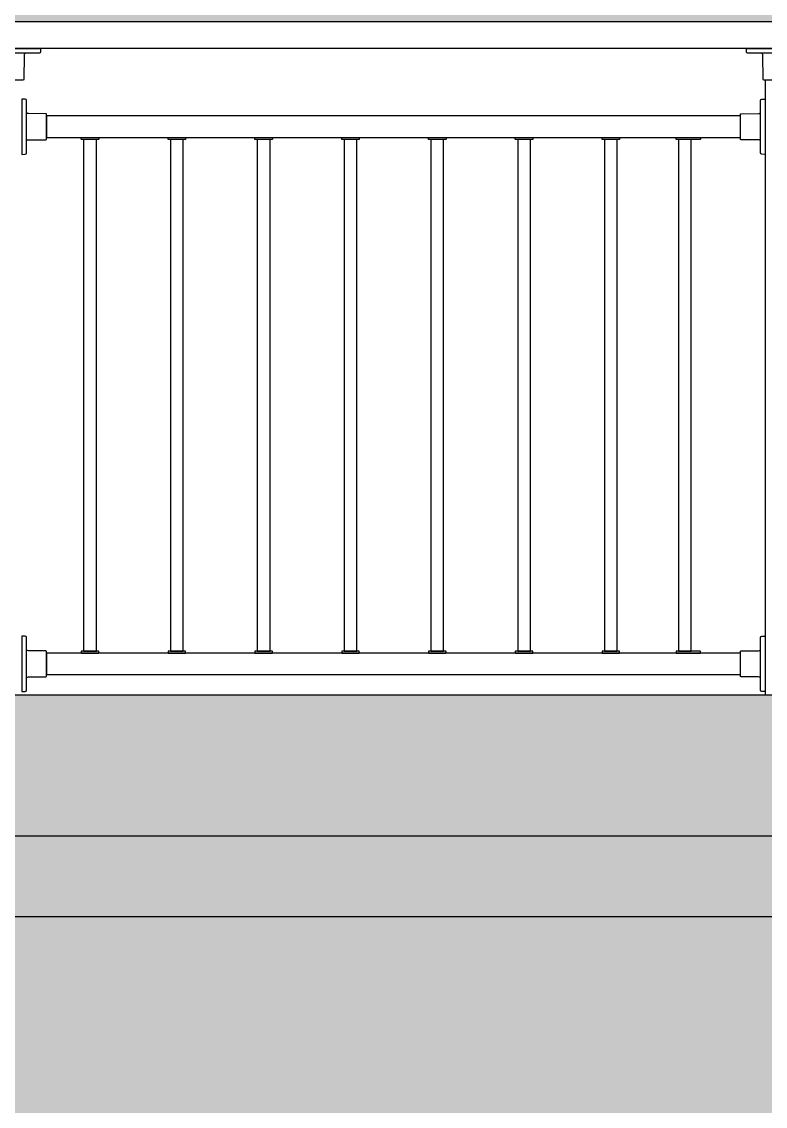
# Model space of a CAD drawing. Extents: x -12446 to 284554, y -295110 to 165007.
# Drawn here: x 18123 to 19228, y -252976 to -251364 of the extents above; entities that cross this region are included whole.
import ezdxf

# ---------------------------------------------------------------- set-up
doc = ezdxf.new("R2010")
doc.units = 0
doc.header["$LTSCALE"] = 1000
doc.linetypes.add('AX-14-E$0$DOTE', pattern=[2.4200000000000004, 2, -0.2, 0.02, -0.2])
doc.layers.get('0').update_dxf_attribs({"linetype": 'CONTINUOUS'})
for name, color, linetype in [('A-Anno-Note', 241, 'CONTINUOUS'), ('AX-14-comp-tc$0$AX-T-LMCZ-Z$1$AX-13-E01-E03$0$家具与填充', 251, 'CONTINUOUS'), ('AX-14-comp-tc$0$灰褐色真石漆', 15, 'CONTINUOUS'), ('AX-14-E$0$A-Detl-Thin', 131, 'CONTINUOUS'), ('AX-14-E$0$A-elev-HRAL', 61, 'CONTINUOUS'), ('AX-14-E$0$栏杆型材', 82, 'CONTINUOUS'), ('AX-14-E$0$阳台栏杆扶手', 82, 'CONTINUOUS')]:
    doc.layers.add(name, color=color, linetype=linetype)
doc.layers.add('AX-14-E$0$A-Grid', color=222, linetype='AX-14-E$0$DOTE', plot=False)
pattern_1 = [(0, (-60267.76636557342, -415132.5949064445), (132, 228), [12, -201, 9, -87, 18, -213]), (10, (-60324.76636557342, -415009.5949064445), (80.67613670150445, 285.3442849732936), [20.99999999999962, -50.99999999999923, 26.99999999999962, -158.9999999999969, 14.99999999999981, -197.9999999999969]), (20, (-60354.76636557342, -415105.5949064445), (133.4709535592092, 220.9762533757766), [24, -165, 21, -123, 15, -96]), (29.99999999999999, (-60267.76636557342, -415123.5949064445), (-21.96925639128059, 254.0518682742054), [15, -99, 12, -147, 9, -195]), (40, (-60351.76636557342, -415057.5949064445), (33.83591731976973, 216.3703554074118), [11.99999999999981, -131.9999999999969, 8.999999999999808, -83.99999999999847, 23.99999999999962, -152.9999999999969]), (49.99999999999999, (-60306.76636557342, -415165.5949064445), (-80.24786473477874, 235.733494025581), [6, -111, 15, -183, 18, -93]), (59.99999999999999, (-60297.76636557342, -415144.5949064445), (-99.47302994931883, 223.7076581449592), [15, -123, 6, -144, 12, -111]), (70, (-60330.76636557342, -415180.5949064445), (-109.8922702303704, 215.5868477983183), [8.999999999999808, -56.99999999999923, 17.99999999999962, -95.99999999999847, 11.99999999999981, -131.9999999999969]), (80, (-60315.76636557342, -415003.5949064445), (-208.5653438188234, 164.7194504535999), [20.99999999999962, -131.9999999999969, 8.999999999999808, -155.9999999999969, 17.99999999999962, -146.9999999999969]), (90, (-60297.76636557342, -415132.5949064445), (-264, 111), [18, -93, 12, -183, 6, -186]), (99.99999999999993, (-60345.76636557342, -415039.5949064445), (-247.9714589557226, 145.145291151213), [20.99999999999999, -117, 17.99999999999999, -95.99999999999997, 20.99999999999999, -218.9999999999999]), (110, (-60366.76636557342, -415210.5949064445), (-240.4403417043912, 81.69113832647703), [24, -78, 12, -159, 18, -174]), (120, (-60447.76636557342, -415174.5949064445), (-286.6499444855586, 28.49226783578576), [14.99999999999981, -200.9999999999969, 17.99999999999962, -92.99999999999847, 20.99999999999962, -122.9999999999985]), (130, (-60381.76636557342, -415240.5949064445), (-279.1077671106385, 71.26608126250224), [9, -66, 12, -129, 24, -168]), (140, (-60471.76636557342, -415000.5949064445), (-220.5968515658284, -34.20568782006698), [18, -108, 21, -93, 12, -126]), (150, (-60222.76636557342, -415258.5949064445), (-204.8249722427793, -120.7672585833788), [12, -84, 24, -186, 21, -171]), (160, (-60420.76636557342, -415090.5949064445), (-237.9010738302391, -162.4286891851902), [17.99999999999962, -125.9999999999985, 14.99999999999981, -113.9999999999985, 11.99999999999981, -182.9999999999969]), (170, (-60402.76636557342, -415162.5949064445), (-215.6440470452878, -169.1231651014422), [26.99999999999962, -98.99999999999847, 17.99999999999962, -134.9999999999969, 23.99999999999962, -131.9999999999969])]

# ---------------------------------------------------------------- blocks, each defined once
blk = doc.blocks.new('AX-14-E$0$32固定座立面')
at = {"layer": 'AX-14-E$0$栏杆型材', "color": 6, "linetype": 'Continuous'}
blk.add_line((-7.000000000029103, -22.48393362967181), (-7.000000000029103, 22.48393362967181), dxfattribs=at)
blk.add_lwpolyline([(-7.000000000029103, -22.48393363013747, 0.4116598905253932), (-9.973820392653579, -19.48404786120226), (-36.00872653194528, -19.25684467663814, -0.411659890479309), (-36.99999999529972, -18.25688275466382), (-36.99999999529972, 18.25688275466382, -0.411659890479309), (-36.00872653194528, 19.25684467663814), (-9.973820392653579, 19.48404786120226, 0.4116598904800121), (-7.000000000029103, 22.48393362967181), (-7.000000000014551, 39.03737757549971, -0.4116598903650479), (-5.017453071239287, 41.03730142168934), (0, 41.08108807232929), (0, -41.08108807232929), (-5.017453071239287, -41.03730142167478, -0.41165989040972), (-7.000000000014551, -39.03737757517956)], format="xyb", close=True, dxfattribs=at)
blk = doc.blocks.new('AX-14-E$0$40固定座立图')
at = {"layer": 'AX-14-E$0$A-elev-HRAL', "color": 6, "linetype": 'Continuous'}
blk.add_line((-26.48393362914794, -7), (26.48393362914794, -6.999999999985447), dxfattribs=at)
blk.add_lwpolyline([(48.03730141787673, -5.017453072752687), (48.08108807106328, 0), (-48.08108807106328, 0), (-48.03730141787673, -5.017453072723583, 0.4116598905572963), (-46.03737757392809, -6.999999999985447), (-26.48393362913339, -7, -0.4116598905270585), (-23.48404786067839, -9.97382039311924), (-23.16957599873422, -46.00872653110127, 0.4116598905130126), (-22.16961407421331, -46.99999999710416), (22.16961407421331, -46.99999999710416, 0.4116598905256279), (23.16957599871967, -46.00872653104306), (23.48404786066385, -9.973820392930064, -0.4116598905116063), (26.48393362913339, -6.999999999985447), (46.03737757392809, -7.000000000014551, 0.4116598905572963)], format="xyb", close=True, dxfattribs=at)
blk = doc.blocks.new('AX-14-E$0$A$C324253E3')
blk.add_wipeout([(0.0003915565903298557, 1044.9999698244342), (4799.527111872216, 1044.9999698244342), (4799.527111872216, 44.99996982442099), (0.0003915565903298557, 44.99996982442099)]).dxf.layer = 'AX-14-E$0$A-Detl-Thin'
at = {"layer": 'AX-14-E$0$A-Detl-Thin'}
blk.add_line((50.00039155653212, 44.99996982439188), (4749.527111872216, 44.99996982439188), dxfattribs=at)
at = {"layer": 'AX-14-E$0$A-elev-HRAL', "ltscale": 10}
for points in [[(2533.553832188016, 872.9999698243919, -0.4142135623730951), (2534.053832188016, 872.4999698243919), (2534.053832188016, 870.4999698243919, -0.4142135623730951), (2533.553832188016, 869.9999698243919), (2508.553832188016, 869.9999698243919, -0.4142135623730951), (2508.053832188016, 870.4999698243919), (2508.053832188016, 872.4999698243919, -0.4142135623730951), (2508.553832188016, 872.9999698243919)], [(2662.553832188016, 872.9999698243919, -0.4142135623730951), (2663.053832188016, 872.4999698243919), (2663.053832188016, 870.4999698243919, -0.4142135623730951), (2662.553832188016, 869.9999698243919), (2637.553832188016, 869.9999698243919, -0.4142135623730951), (2637.053832188016, 870.4999698243919), (2637.053832188016, 872.4999698243919, -0.4142135623730951), (2637.553832188016, 872.9999698243919)], [(2791.553832188016, 872.9999698243919, -0.4142135623730951), (2792.053832188016, 872.4999698243919), (2792.053832188016, 870.4999698243919, -0.4142135623730951), (2791.553832188016, 869.9999698243919), (2766.553832188016, 869.9999698243919, -0.4142135623730951), (2766.053832188016, 870.4999698243919), (2766.053832188016, 872.4999698243919, -0.4142135623730951), (2766.553832188016, 872.9999698243919)], [(2920.553832188016, 872.9999698243919, -0.4142135623730951), (2921.053832188016, 872.4999698243919), (2921.053832188016, 870.4999698243919, -0.4142135623730951), (2920.553832188016, 869.9999698243919), (2895.553832188016, 869.9999698243919, -0.4142135623730951), (2895.053832188016, 870.4999698243919), (2895.053832188016, 872.4999698243919, -0.4142135623730951), (2895.553832188016, 872.9999698243919)], [(3049.553832188016, 872.9999698243919, -0.4142135623730951), (3050.053832188016, 872.4999698243919), (3050.053832188016, 870.4999698243919, -0.4142135623730951), (3049.553832188016, 869.9999698243919), (3024.553832188016, 869.9999698243919, -0.4142135623730951), (3024.053832188016, 870.4999698243919), (3024.053832188016, 872.4999698243919, -0.4142135623730951), (3024.553832188016, 872.9999698243919)], [(3178.553832188016, 872.9999698243919, -0.4142135623730951), (3179.053832188016, 872.4999698243919), (3179.053832188016, 870.4999698243919, -0.4142135623730951), (3178.553832188016, 869.9999698243919), (3153.553832188016, 869.9999698243919, -0.4142135623730951), (3153.053832188016, 870.4999698243919), (3153.053832188016, 872.4999698243919, -0.4142135623730951), (3153.553832188016, 872.9999698243919)], [(3307.553832188016, 872.9999698243919, -0.4142135623730951), (3308.053832188016, 872.4999698243919), (3308.053832188016, 870.4999698243919, -0.4142135623730951), (3307.553832188016, 869.9999698243919), (3282.553832188016, 869.9999698243919, -0.4142135623730951), (3282.053832188016, 870.4999698243919), (3282.053832188016, 872.4999698243919, -0.4142135623730951), (3282.553832188016, 872.9999698243919)], [(3427.553832188016, 872.9999698244501, -0.4142135623730951), (3428.053832188016, 872.4999698244501), (3428.053832188016, 870.4999698244501, -0.4142135623730951), (3427.553832188016, 869.9999698244501), (3392.553832188016, 869.9999698243919, -0.4142135623730951), (3392.053832188016, 870.4999698243919), (3392.053832188016, 872.4999698243919, -0.4142135623730951), (3392.553832188016, 872.9999698243919)], [(2533.553832188016, 106.9999698244501, 0.4142135623730951), (2534.053832188016, 107.4999698244501), (2534.053832188016, 109.4999698244501, 0.4142135623730951), (2533.553832188016, 109.9999698244501), (2508.553832188016, 109.9999698244501, 0.4142135623730951), (2508.053832188016, 109.4999698244501), (2508.053832188016, 107.4999698244501, 0.4142135623730951), (2508.553832188016, 106.9999698244501)], [(2662.553832188016, 106.9999698244501, 0.4142135623730951), (2663.053832188016, 107.4999698244501), (2663.053832188016, 109.4999698244501, 0.4142135623730951), (2662.553832188016, 109.9999698244501), (2637.553832188016, 109.9999698244501, 0.4142135623730951), (2637.053832188016, 109.4999698244501), (2637.053832188016, 107.4999698244501, 0.4142135623730951), (2637.553832188016, 106.9999698244501)], [(2791.553832188016, 106.9999698244501, 0.4142135623730951), (2792.053832188016, 107.4999698244501), (2792.053832188016, 109.4999698244501, 0.4142135623730951), (2791.553832188016, 109.9999698244501), (2766.553832188016, 109.9999698244501, 0.4142135623730951), (2766.053832188016, 109.4999698244501), (2766.053832188016, 107.4999698244501, 0.4142135623730951), (2766.553832188016, 106.9999698244501)], [(2920.553832188016, 106.9999698244501, 0.4142135623730951), (2921.053832188016, 107.4999698244501), (2921.053832188016, 109.4999698244501, 0.4142135623730951), (2920.553832188016, 109.9999698244501), (2895.553832188016, 109.9999698244501, 0.4142135623730951), (2895.053832188016, 109.4999698244501), (2895.053832188016, 107.4999698244501, 0.4142135623730951), (2895.553832188016, 106.9999698244501)], [(3049.553832188016, 106.9999698244501, 0.4142135623730951), (3050.053832188016, 107.4999698244501), (3050.053832188016, 109.4999698244501, 0.4142135623730951), (3049.553832188016, 109.9999698244501), (3024.553832188016, 109.9999698244501, 0.4142135623730951), (3024.053832188016, 109.4999698244501), (3024.053832188016, 107.4999698244501, 0.4142135623730951), (3024.553832188016, 106.9999698244501)], [(3178.553832188016, 106.9999698244501, 0.4142135623730951), (3179.053832188016, 107.4999698244501), (3179.053832188016, 109.4999698244501, 0.4142135623730951), (3178.553832188016, 109.9999698244501), (3153.553832188016, 109.9999698244501, 0.4142135623730951), (3153.053832188016, 109.4999698244501), (3153.053832188016, 107.4999698244501, 0.4142135623730951), (3153.553832188016, 106.9999698244501)], [(3307.553832188016, 106.9999698244501, 0.4142135623730951), (3308.053832188016, 107.4999698244501), (3308.053832188016, 109.4999698244501, 0.4142135623730951), (3307.553832188016, 109.9999698244501), (3282.553832188016, 109.9999698244501, 0.4142135623730951), (3282.053832188016, 109.4999698244501), (3282.053832188016, 107.4999698244501, 0.4142135623730951), (3282.553832188016, 106.9999698244501)], [(3427.553832188016, 106.9999698244501, 0.4142135623730951), (3428.053832188016, 107.4999698244501), (3428.053832188016, 109.4999698244501, 0.4142135623730951), (3427.553832188016, 109.9999698244501), (3392.553832188016, 109.9999698244501, 0.4142135623730951), (3392.053832188016, 109.4999698244501), (3392.053832188016, 107.4999698244501, 0.4142135623730951), (3392.553832188016, 106.9999698244501)]]:
    blk.add_lwpolyline(points, format="xyb", close=True, dxfattribs=at)
for points in [[(2511.553832188016, 109.9999698244501), (2530.553832188016, 109.9999698244501), (2530.553832188016, 869.9999698243919), (2511.553832188016, 869.9999698243919)], [(2640.553832188016, 109.9999698244501), (2659.553832188016, 109.9999698244501), (2659.553832188016, 869.9999698243919), (2640.553832188016, 869.9999698243919)], [(2769.553832188016, 109.9999698244501), (2788.553832188016, 109.9999698244501), (2788.553832188016, 869.9999698243919), (2769.553832188016, 869.9999698243919)], [(2898.553832188016, 109.9999698244501), (2917.553832188016, 109.9999698244501), (2917.553832188016, 869.9999698243919), (2898.553832188016, 869.9999698243919)], [(3027.553832188016, 109.9999698244501), (3046.553832188016, 109.9999698244501), (3046.553832188016, 869.9999698243919), (3027.553832188016, 869.9999698243919)], [(3156.553832188016, 109.9999698244501), (3175.553832188016, 109.9999698244501), (3175.553832188016, 869.9999698243919), (3156.553832188016, 869.9999698243919)], [(3285.553832188016, 109.9999698244501), (3304.553832188016, 109.9999698244501), (3304.553832188016, 869.9999698243919), (3285.553832188016, 869.9999698243919)], [(3395.553832188016, 109.9999698244501), (3414.553832188016, 109.9999698244501), (3414.553832188016, 869.9999698243919), (3395.553832188016, 869.9999698243919)]]:
    blk.add_lwpolyline(points, close=True, dxfattribs=at)
at = {"layer": 'AX-14-E$0$栏杆型材'}
for points in [[(3524.527111872274, 957.9999698273605), (3524.527111872274, 44.99996982439188), (3564.527111872274, 44.99996982439188), (3564.527111872274, 957.9999698273605)], [(2456.527111867559, 872.9999698243919), (3487.527111876989, 872.9999698243919), (3487.527111876989, 904.9999698244501), (2456.527111867559, 904.9999698244501)], [(3487.527111876989, 106.9999698244501), (2456.527111867559, 106.9999698244501), (2456.527111867559, 74.99996982439188), (3487.527111876989, 74.99996982439188)]]:
    blk.add_lwpolyline(points, close=True, dxfattribs=at)
at = {"layer": 'AX-14-E$0$阳台栏杆扶手'}
for p, q in [((4799.527111872216, 1044.999969824392), (1564.324360040599, 1044.999969824392)), ((4799.527111872216, 1004.999969824392), (1564.324360040599, 1004.999969824392))]:
    blk.add_line(p, q, dxfattribs=at)
at = {"layer": 'AX-14-E$0$A-elev-HRAL', "xscale": -1}
for name, p in [('AX-14-E$0$40固定座立图', (2399.527111872332, 1004.99996982445)), ('AX-14-E$0$40固定座立图', (3544.527111872332, 1004.99996982445)), ('AX-14-E$0$32固定座立面', (2419.527111872332, 888.9999698244501)), ('AX-14-E$0$32固定座立面', (2419.527111872332, 90.99996982445009))]:
    blk.add_blockref(name, p, dxfattribs=at)
at = {"layer": 'AX-14-E$0$A-elev-HRAL'}
for p in [(3524.527111872216, 888.9999698244501), (3524.527111872216, 90.99996982445009)]:
    blk.add_blockref('AX-14-E$0$32固定座立面', p, dxfattribs=at)
blk = doc.blocks.new('AX-14-E$0$A$C4D5E14F1')
at = {"layer": 'AX-14-E$0$A-Detl-Thin'}
blk.add_lwpolyline([(19549.54445777202, 525.0001289033098), (13150.00013295593, 525.0001289033098)], dxfattribs=at)
at = {"layer": 'AX-14-E$0$A-elev-HRAL', "ltscale": 10}
for points in [[(16283.55357358916, 1683.00012890331, -0.4142135623730951), (16284.05357358916, 1682.50012890331), (16284.05357358916, 1680.50012890331, -0.4142135623730951), (16283.55357358916, 1680.00012890331), (16258.55357358916, 1680.00012890331, -0.4142135623730951), (16258.05357358916, 1680.50012890331), (16258.05357358916, 1682.50012890331, -0.4142135623730951), (16258.55357358916, 1683.00012890331)], [(16412.55357358916, 1683.00012890331, -0.4142135623730951), (16413.05357358916, 1682.50012890331), (16413.05357358916, 1680.50012890331, -0.4142135623730951), (16412.55357358916, 1680.00012890331), (16387.55357358916, 1680.00012890331, -0.4142135623730951), (16387.05357358916, 1680.50012890331), (16387.05357358916, 1682.50012890331, -0.4142135623730951), (16387.55357358916, 1683.00012890331)], [(16541.55357358916, 1683.00012890331, -0.4142135623730951), (16542.05357358916, 1682.50012890331), (16542.05357358916, 1680.50012890331, -0.4142135623730951), (16541.55357358916, 1680.00012890331), (16516.55357358916, 1680.00012890331, -0.4142135623730951), (16516.05357358916, 1680.50012890331), (16516.05357358916, 1682.50012890331, -0.4142135623730951), (16516.55357358916, 1683.00012890331)], [(16670.55357358916, 1683.00012890331, -0.4142135623730951), (16671.05357358916, 1682.50012890331), (16671.05357358916, 1680.50012890331, -0.4142135623730951), (16670.55357358916, 1680.00012890331), (16645.55357358916, 1680.00012890331, -0.4142135623730951), (16645.05357358916, 1680.50012890331), (16645.05357358916, 1682.50012890331, -0.4142135623730951), (16645.55357358916, 1683.00012890331)], [(16799.55357358916, 1683.00012890331, -0.4142135623730951), (16800.05357358916, 1682.50012890331), (16800.05357358916, 1680.50012890331, -0.4142135623730951), (16799.55357358916, 1680.00012890331), (16774.55357358916, 1680.00012890331, -0.4142135623730951), (16774.05357358916, 1680.50012890331), (16774.05357358916, 1682.50012890331, -0.4142135623730951), (16774.55357358916, 1683.00012890331)], [(16928.55357358916, 1683.00012890331, -0.4142135623730951), (16929.05357358916, 1682.50012890331), (16929.05357358916, 1680.50012890331, -0.4142135623730951), (16928.55357358916, 1680.00012890331), (16903.55357358916, 1680.00012890331, -0.4142135623730951), (16903.05357358916, 1680.50012890331), (16903.05357358916, 1682.50012890331, -0.4142135623730951), (16903.55357358916, 1683.00012890331)], [(17057.55357358916, 1683.00012890331, -0.4142135623730951), (17058.05357358916, 1682.50012890331), (17058.05357358916, 1680.50012890331, -0.4142135623730951), (17057.55357358916, 1680.00012890331), (17032.55357358916, 1680.00012890331, -0.4142135623730951), (17032.05357358916, 1680.50012890331), (17032.05357358916, 1682.50012890331, -0.4142135623730951), (17032.55357358916, 1683.00012890331)], [(17177.55357358916, 1683.000128903368, -0.4142135623730951), (17178.05357358916, 1682.500128903368), (17178.05357358916, 1680.500128903368, -0.4142135623730951), (17177.55357358916, 1680.000128903368), (17142.55357358916, 1680.00012890331, -0.4142135623730951), (17142.05357358916, 1680.50012890331), (17142.05357358916, 1682.50012890331, -0.4142135623730951), (17142.55357358916, 1683.00012890331)], [(16283.55357358916, 917.000128903368, 0.4142135623730951), (16284.05357358916, 917.500128903368), (16284.05357358916, 919.500128903368, 0.4142135623730951), (16283.55357358916, 920.000128903368), (16258.55357358916, 920.000128903368, 0.4142135623730951), (16258.05357358916, 919.500128903368), (16258.05357358916, 917.500128903368, 0.4142135623730951), (16258.55357358916, 917.000128903368)], [(16412.55357358916, 917.000128903368, 0.4142135623730951), (16413.05357358916, 917.500128903368), (16413.05357358916, 919.500128903368, 0.4142135623730951), (16412.55357358916, 920.000128903368), (16387.55357358916, 920.000128903368, 0.4142135623730951), (16387.05357358916, 919.500128903368), (16387.05357358916, 917.500128903368, 0.4142135623730951), (16387.55357358916, 917.000128903368)], [(16541.55357358916, 917.000128903368, 0.4142135623730951), (16542.05357358916, 917.500128903368), (16542.05357358916, 919.500128903368, 0.4142135623730951), (16541.55357358916, 920.000128903368), (16516.55357358916, 920.000128903368, 0.4142135623730951), (16516.05357358916, 919.500128903368), (16516.05357358916, 917.500128903368, 0.4142135623730951), (16516.55357358916, 917.000128903368)], [(16670.55357358916, 917.000128903368, 0.4142135623730951), (16671.05357358916, 917.500128903368), (16671.05357358916, 919.500128903368, 0.4142135623730951), (16670.55357358916, 920.000128903368), (16645.55357358916, 920.000128903368, 0.4142135623730951), (16645.05357358916, 919.500128903368), (16645.05357358916, 917.500128903368, 0.4142135623730951), (16645.55357358916, 917.000128903368)], [(16799.55357358916, 917.000128903368, 0.4142135623730951), (16800.05357358916, 917.500128903368), (16800.05357358916, 919.500128903368, 0.4142135623730951), (16799.55357358916, 920.000128903368), (16774.55357358916, 920.000128903368, 0.4142135623730951), (16774.05357358916, 919.500128903368), (16774.05357358916, 917.500128903368, 0.4142135623730951), (16774.55357358916, 917.000128903368)], [(16928.55357358916, 917.000128903368, 0.4142135623730951), (16929.05357358916, 917.500128903368), (16929.05357358916, 919.500128903368, 0.4142135623730951), (16928.55357358916, 920.000128903368), (16903.55357358916, 920.000128903368, 0.4142135623730951), (16903.05357358916, 919.500128903368), (16903.05357358916, 917.500128903368, 0.4142135623730951), (16903.55357358916, 917.000128903368)], [(17057.55357358916, 917.000128903368, 0.4142135623730951), (17058.05357358916, 917.500128903368), (17058.05357358916, 919.500128903368, 0.4142135623730951), (17057.55357358916, 920.000128903368), (17032.55357358916, 920.000128903368, 0.4142135623730951), (17032.05357358916, 919.500128903368), (17032.05357358916, 917.500128903368, 0.4142135623730951), (17032.55357358916, 917.000128903368)], [(17177.55357358916, 917.000128903368, 0.4142135623730951), (17178.05357358916, 917.500128903368), (17178.05357358916, 919.500128903368, 0.4142135623730951), (17177.55357358916, 920.000128903368), (17142.55357358916, 920.000128903368, 0.4142135623730951), (17142.05357358916, 919.500128903368), (17142.05357358916, 917.500128903368, 0.4142135623730951), (17142.55357358916, 917.000128903368)]]:
    blk.add_lwpolyline(points, format="xyb", close=True, dxfattribs=at)
for points in [[(16261.55357358916, 920.000128903368), (16280.55357358916, 920.000128903368), (16280.55357358916, 1680.00012890331), (16261.55357358916, 1680.00012890331)], [(16390.55357358916, 920.000128903368), (16409.55357358916, 920.000128903368), (16409.55357358916, 1680.00012890331), (16390.55357358916, 1680.00012890331)], [(16519.55357358916, 920.000128903368), (16538.55357358916, 920.000128903368), (16538.55357358916, 1680.00012890331), (16519.55357358916, 1680.00012890331)], [(16648.55357358916, 920.000128903368), (16667.55357358916, 920.000128903368), (16667.55357358916, 1680.00012890331), (16648.55357358916, 1680.00012890331)], [(16777.55357358916, 920.000128903368), (16796.55357358916, 920.000128903368), (16796.55357358916, 1680.00012890331), (16777.55357358916, 1680.00012890331)], [(16906.55357358916, 920.000128903368), (16925.55357358916, 920.000128903368), (16925.55357358916, 1680.00012890331), (16906.55357358916, 1680.00012890331)], [(17035.55357358916, 920.000128903368), (17054.55357358916, 920.000128903368), (17054.55357358916, 1680.00012890331), (17035.55357358916, 1680.00012890331)], [(17145.55357358916, 920.000128903368), (17164.55357358916, 920.000128903368), (17164.55357358916, 1680.00012890331), (17145.55357358916, 1680.00012890331)]]:
    blk.add_lwpolyline(points, close=True, dxfattribs=at)
at = {"layer": 'AX-14-E$0$栏杆型材'}
for points in [[(16206.5268532687, 1683.00012890331), (17237.52685327813, 1683.00012890331), (17237.52685327813, 1715.000128903368), (16206.5268532687, 1715.000128903368)], [(17237.52685327813, 917.000128903368), (16206.5268532687, 917.000128903368), (16206.5268532687, 885.0001289033098), (17237.52685327813, 885.0001289033098)]]:
    blk.add_lwpolyline(points, close=True, dxfattribs=at)
at = {"layer": 'AX-14-E$0$阳台栏杆扶手'}
for p, q in [((18549.52685327336, 1855.00012890331), (15314.32410144174, 1855.00012890331)), ((18549.52685327336, 1815.00012890331), (15314.32410144174, 1815.00012890331))]:
    blk.add_line(p, q, dxfattribs=at)
at = {"layer": 'AX-14-E$0$A-elev-HRAL', "xscale": -1}
for name, p in [('AX-14-E$0$40固定座立图', (16149.52685327348, 1815.000128903368)), ('AX-14-E$0$40固定座立图', (17294.52685327348, 1815.000128903368)), ('AX-14-E$0$32固定座立面', (16169.52685327348, 1699.000128903368)), ('AX-14-E$0$32固定座立面', (16169.52685327348, 901.000128903368))]:
    blk.add_blockref(name, p, dxfattribs=at)
at = {"layer": 'AX-14-E$0$A-elev-HRAL'}
for p in [(17274.52685327336, 1699.000128903368), (17274.52685327336, 901.000128903368)]:
    blk.add_blockref('AX-14-E$0$32固定座立面', p, dxfattribs=at)
blk.add_wipeout([(13750.00013295774, 855.0001289033271), (18549.526855501266, 855.0001289033271), (18549.526855501266, 645.000128903368), (13750.00013295774, 645.000128903368)]).dxf.layer = 'AX-14-E$0$A-Detl-Thin'
at = {"layer": 'AX-14-E$0$A-Detl-Thin'}
blk.add_line((13800.00013295768, 855.0001289033098), (18499.52685327336, 855.0001289033098), dxfattribs=at)
blk.add_lwpolyline([(20650.00013281891, 645.000128903368), (13150.00013295593, 645.000128903368)], dxfattribs=at)
blk.add_blockref('AX-14-E$0$A$C324253E3', (13749.99973990142, 810.0001590789179), dxfattribs=at)
blk = doc.blocks.new('AX-14-comp-tc')
at = {"layer": 'AX-14-comp-tc$0$AX-T-LMCZ-Z$1$AX-13-E01-E03$0$家具与填充'}
h = blk.add_hatch(dxfattribs=at)
h.set_pattern_fill('AR-SAND', color=256, scale=24)
h.set_pattern_definition([(37.50000000000001, (-86572.63727747524, -326606.2126952698), (-1.92003755518086, 58.72958847952108), [0, -46.3296, 0, -51.816, 0, -49.53]), (7.499999999999999, (-86572.63727747524, -326606.2126952698), (53.94279397656031, 86.0190120682025), [0, -24.9936, 0, -41.7576, 0, -16.002]), (327.5, (-86610.12767747525, -326606.2126952698), (94.91908442897494, 0.172462161425484), [0, -15.24, 0, -54.864, 0, -71.628]), (317.5, (-86610.12767747525, -326606.2126952698), (91.62677429667568, 26.75151879086595), [0, -7.62, 0, -35.9664, 0, -41.148])])
h.paths.add_polyline_path([(8478.702790445503, -253742.0665604888), (8477.44201020393, -253912.0664102146), (8514.69657850251, -253988.2368576273), (8527.442184651125, -254071.7538557), (8527.44201020393, -254442.0664102142), (8577.44200928029, -254442.0664102142), (8577.44200928029, -254592.0664102142), (8652.391094617633, -254592.0664102153), (8652.391068423487, -255491.8819860087), (1002.391094686551, -255491.8819860087), (1002.391094686551, -255591.8819860086), (1022.391094686551, -255591.8819860086), (1022.391094686551, -255691.8819740865), (1072.391109687829, -255691.8819740865), (1222.391094686551, -256321.8819860086), (1272.391094686551, -256321.8819860086), (1272.391094686551, -256591.8819859418), (1252.391080968169, -256591.8819859414), (1252.391080968169, -256691.88198594), (6902.391072859842, -256691.88198594), (6902.391072859842, -256646.8812060526), (8252.541649787774, -256646.8812060526), (8252.387571967527, -268242.0665604891), (8851.970065954694, -268241.8804672961), (8851.970065954694, -266536.8804672965), (10050.68638493499, -266536.8804672965), (10050.68638493499, -268686.8804672965), (10151.10741875076, -268686.8804672965), (10151.10741875076, -266536.8804672965), (11352.39109977041, -266536.8804672965), (11352.39109977041, -268241.8804672961), (13852.39109482043, -268241.8804672961), (13852.39682763381, -256691.8822025585), (22902.39105995675, -256691.8822025519), (22926.11310842487, -266276.8819860087), (22900.94450187806, -266276.8819860084), (22901.26328666282, -268241.8804672958), (25152.38705283971, -268241.8804672961), (25152.38699696408, -256691.8825560538), (28052.39103885586, -256691.8825560538), (28052.75779278678, -256646.8819760467), (29952.39109509517, -256646.8819959717), (29952.39109509517, -256689.2827172552), (35452.39112271331, -256689.2800792456), (35452.39107599747, -256591.8819800339), (35402.39108326597, -256591.8819800338), (35402.39107245006, -256321.8819698274), (35452.39108006409, -256321.8819711794), (35602.39105912283, -255691.8819711794), (35652.39108166503, -255691.8819711795), (35652.39212232488, -255591.8814656923), (35702.39106792616, -255591.8819860087), (35702.39106792616, -255491.8819860087), (30302.39107866501, -255491.8819860087), (28046.93755201725, -255491.8819860087), (28046.9219124034, -254592.0664104595), (28121.92867581741, -254592.0664104595), (28121.92867581741, -254442.0664102142), (28171.92867489377, -254442.0664102142), (28171.92850044681, -254071.7538557), (28184.67410659519, -253988.2368576273), (28221.92867489377, -253912.0664102146), (28221.92867489377, -253742.0664102147), (27271.92867486304, -253742.0664102147), (18810.9233292405, -253741.8819860087), (18759.22901397021, -254121.8818337927), (17940.13815930797, -254121.8818337927), (17888.66652220706, -253743.518871419)])
h.paths.add_polyline_path([(1852.394621507585, -255691.8819740865), (3101.094290623063, -255691.8819740865), (3302.387411180738, -256591.8807588942), (1852.394621507585, -256591.8807588942)], flags=16)
h.paths.add_polyline_path([(4102.39109475803, -255691.8819312666), (5602.391099751781, -255691.8819312666), (5602.391099751781, -256591.8819859417), (4102.39109475803, -256591.8819859417)], flags=16)
h.paths.add_polyline_path([(9602.391094818566, -254911.8810260835), (10602.39058339488, -254911.8810260835), (10602.39058339488, -255491.8819860087), (9602.391094818566, -255491.8819860087)], flags=16)
h.paths.add_polyline_path([(9602.38542753979, -257761.8801072679), (10602.38515902622, -257761.8801072679), (10602.39114985833, -256691.8822025552), (9602.39141837167, -256691.8822025552)], flags=16)
h.paths.add_polyline_path([(9602.38542753979, -257761.8801072679), (10602.38503757105, -257761.8801072679), (10602.38503757105, -259361.8810671931), (9602.38542753979, -259361.8810671931)], flags=16)
h.paths.add_polyline_path([(10602.38503757105, -260711.8801072679), (9602.391094818799, -260711.8801072679), (9602.391094818799, -262311.8810671931), (10602.38503757105, -262311.8810671931)], flags=16)
h.paths.add_polyline_path([(9602.391094818799, -262311.8810671931), (10602.3910948188, -262311.8810671931), (10602.39373987479, -263586.8810671966), (9602.393739874795, -263586.8810671966)], flags=16)
h.paths.add_polyline_path([(9602.396640642633, -263586.8810671966), (10602.39083910672, -263586.8810671966), (10602.39083910672, -265186.8820271218), (9602.396640642633, -265186.8820271218)], flags=16)
h.paths.add_polyline_path([(8652.391094617633, -266136.8820651444), (11552.39109471915, -266136.8820651444), (11552.39109471915, -266236.8820651444), (8652.391094617633, -266236.8820651444)], flags=16)
h.paths.add_polyline_path([(26102.39160615517, -254911.8810260835), (27102.39109473149, -254911.8810260835), (27102.39109473149, -255491.8819860087), (26102.39160615517, -255491.8819860087)], flags=16)
h.paths.add_polyline_path([(24302.22488917547, -266726.8819860087), (25002.55026139603, -266726.8819860087), (25000.9446581592, -268076.8804672961), (24301.2631303862, -268076.8804672961)], flags=16)
h.paths.add_polyline_path([(31998.27289866665, -255691.8819067876), (30498.2728936729, -255691.8819067876), (30498.2728936729, -256591.8819614627), (31998.27289866665, -256591.8819614627)], flags=16)
h.paths.add_polyline_path([(34152.39109967728, -256591.8819859417), (32805.23363442658, -256591.8819859417), (33002.39105843063, -255691.8819740865), (34152.39109967728, -255691.8819740865)], flags=16)
h.paths.add_polyline_path([(9602.393739874795, -265186.8820271218), (10602.39373987479, -265186.8820271218), (10602.39093289184, -266136.8820171083), (9602.391256444942, -266136.8820171083)], flags=16)
edge = h.paths.add_edge_path(flags=17)
edge.add_line((9602.39125054804, -253742.0665604888), (9602.391094818566, -254911.6941790598))
edge.add_line((9602.391094818566, -254911.6941790598), (10602.39109481857, -254911.6941790598))
edge.add_line((10602.39109481857, -254911.6941790598), (10602.39669568217, -253742.0665604888))
edge.add_line((10602.39669568217, -253742.0665604888), (9602.396695682168, -253742.0665604888))
edge.add_line((9602.391094818799, -259361.8810671931), (10602.39114985833, -259361.8810671931))
edge.add_line((10602.39114985833, -259361.8810671931), (10602.38532080277, -260711.8801072679))
edge.add_line((10602.38532080277, -260711.8801072679), (9602.385265763238, -260711.8801072679))
edge.add_line((9602.385265763238, -260711.8801072679), (9602.391094818799, -259391.8810671931))
edge.add_line((13852.39109482043, -253742.0665604888), (13852.39109482043, -255491.8819860087))
edge.add_line((13852.39109482043, -255491.8819860087), (22452.39109468003, -255491.8819860087))
edge.add_line((22452.39109468003, -255491.8819860087), (22452.39109468003, -253741.8819860087))
edge.add_line((22452.39109468003, -253741.8819860087), (18810.9233292405, -253741.8819860087))
edge.add_line((18810.9233292405, -253741.8819860087), (18759.22901397021, -254121.8818337927))
edge.add_line((18759.22901397021, -254121.8818337927), (17940.13815930797, -254121.8818337927))
edge.add_line((17940.13815930797, -254121.8818337927), (17888.66652220706, -253743.518871419))
edge.add_line((17888.66652220706, -253743.518871419), (13852.39109482037, -253741.8819860087))
edge.add_line((26102.38525540623, -253742.0665604888), (26102.39145909375, -254911.8810260835))
edge.add_line((26102.39145909375, -254911.8810260835), (27102.39175321659, -254911.8810260835))
edge.add_line((27102.39175321659, -254911.8810260835), (27102.38554952908, -253742.0665604888))
edge.add_line((27102.38554952908, -253742.0665604888), (26102.38554952908, -253742.0665604888))
h = blk.add_hatch(dxfattribs=at)
h.set_pattern_fill('AR-SAND', color=256, scale=24)
h.set_pattern_definition([(37.50000000000001, (-60483.76636557342, -415276.5949064445), (-1.92003755518086, 58.72958847952108), [0, -46.3296, 0, -51.816, 0, -49.53]), (7.499999999999999, (-60483.76636557342, -415276.5949064445), (53.94279397656031, 86.0190120682025), [0, -24.9936, 0, -41.7576, 0, -16.002]), (327.5, (-60521.25676557343, -415276.5949064445), (94.91908442897494, 0.172462161425484), [0, -15.24, 0, -54.864, 0, -71.628]), (317.5, (-60521.25676557343, -415276.5949064445), (91.62677429667568, 26.75151879086595), [0, -7.62, 0, -35.9664, 0, -41.148])])
h.paths.add_polyline_path([(21351.93541963803, -256691.8819860071), (22452.37900961781, -256691.8819859989), (22452.37900961735, -258996.8819860051), (21351.9354196378, -258996.8819860132)])
h.paths.add_polyline_path([(14652.39109481763, -258996.8819860091), (14652.39109482159, -258441.8819860087), (14652.39109482159, -256691.8819860087), (14702.21982501386, -256691.8819860087), (14702.47673628395, -256691.8819860088), (13852.30545335342, -256691.8819860087), (13852.39613228416, -256691.8819860152), (22452.37901002806, -256691.8819860021), (22452.39109442182, -258996.8819845183), (20902.39134025396, -258996.8819860087), (20351.91855401345, -258996.8819860087), (20351.91781736686, -258040.5616295991), (20351.91781736733, -256691.8819860063), (19102.39109519063, -256691.8819860063), (19102.3910951904, -257786.8819860087), (18724.81385516407, -257786.8819860087), (18524.8138551657, -257786.8819860087), (17602.39109545838, -257786.8819860087), (17602.40874467403, -256691.8819860087), (15802.44404310625, -256691.8819860087), (15802.42639389061, -257786.8819860087), (15552.39109482346, -257786.8819860085), (15552.39109482346, -257826.8819860087), (15552.39109331914, -258996.8819860087)])
at = {"layer": 'AX-14-comp-tc$0$灰褐色真石漆'}
h = blk.add_hatch(dxfattribs=at)
h.set_pattern_fill('离散材料', color=256, scale=50)
h.set_pattern_definition(pattern_1)
h.paths.add_polyline_path([(15552.39109331914, -258786.8819860087), (20351.91781586278, -258786.8819860087), (20351.91781586278, -258996.8277154228), (15552.39109331914, -258996.8277154228)])
h.paths.add_polyline_path([(15552.3910948188, -261736.8819860087), (20351.91781736244, -261736.8819860087), (20351.91781736244, -261946.8819860087), (15552.3910948188, -261946.8819860087)])
h = blk.add_hatch(dxfattribs=at)
h.set_pattern_fill('离散材料', color=256, scale=50)
h.set_pattern_definition(pattern_1)
h.paths.add_polyline_path([(13852.39495028215, -258996.9880832053), (22452.39109431588, -258996.775888812), (22452.39109504418, -259644.0949064445), (13852.39495028215, -259641.8812599663)])
h.paths.add_polyline_path([(13852.39613228416, -261946.8819860087), (22452.39109468003, -261946.8819860087), (22452.39109468003, -262591.8819860087), (13852.39613228416, -262591.8819860087)])
blk = doc.blocks.new('AX-14-E')
at = {"layer": 'AX-14-E$0$A-Grid'}
blk.add_line((-714.3520351273473, -252454.4103259706), (39369.13211807332, -252454.4103259706), dxfattribs=at)
blk.add_blockref('AX-14-E$0$A$C4D5E14F1', (1953.944401756336, -253219.4104548739))
at = {"layer": 'AX-14-E$0$A-Detl-Thin'}
blk.add_blockref('AX-14-comp-tc', (152.8371209149773, 6422.471660038165), dxfattribs=at)

msp = doc.modelspace()

# ---------------------------------------------------------------- block references
at = {"layer": 'A-Anno-Note'}
msp.add_blockref('AX-14-E', (0, 0), dxfattribs=at)

doc.saveas('drawing.dxf')
